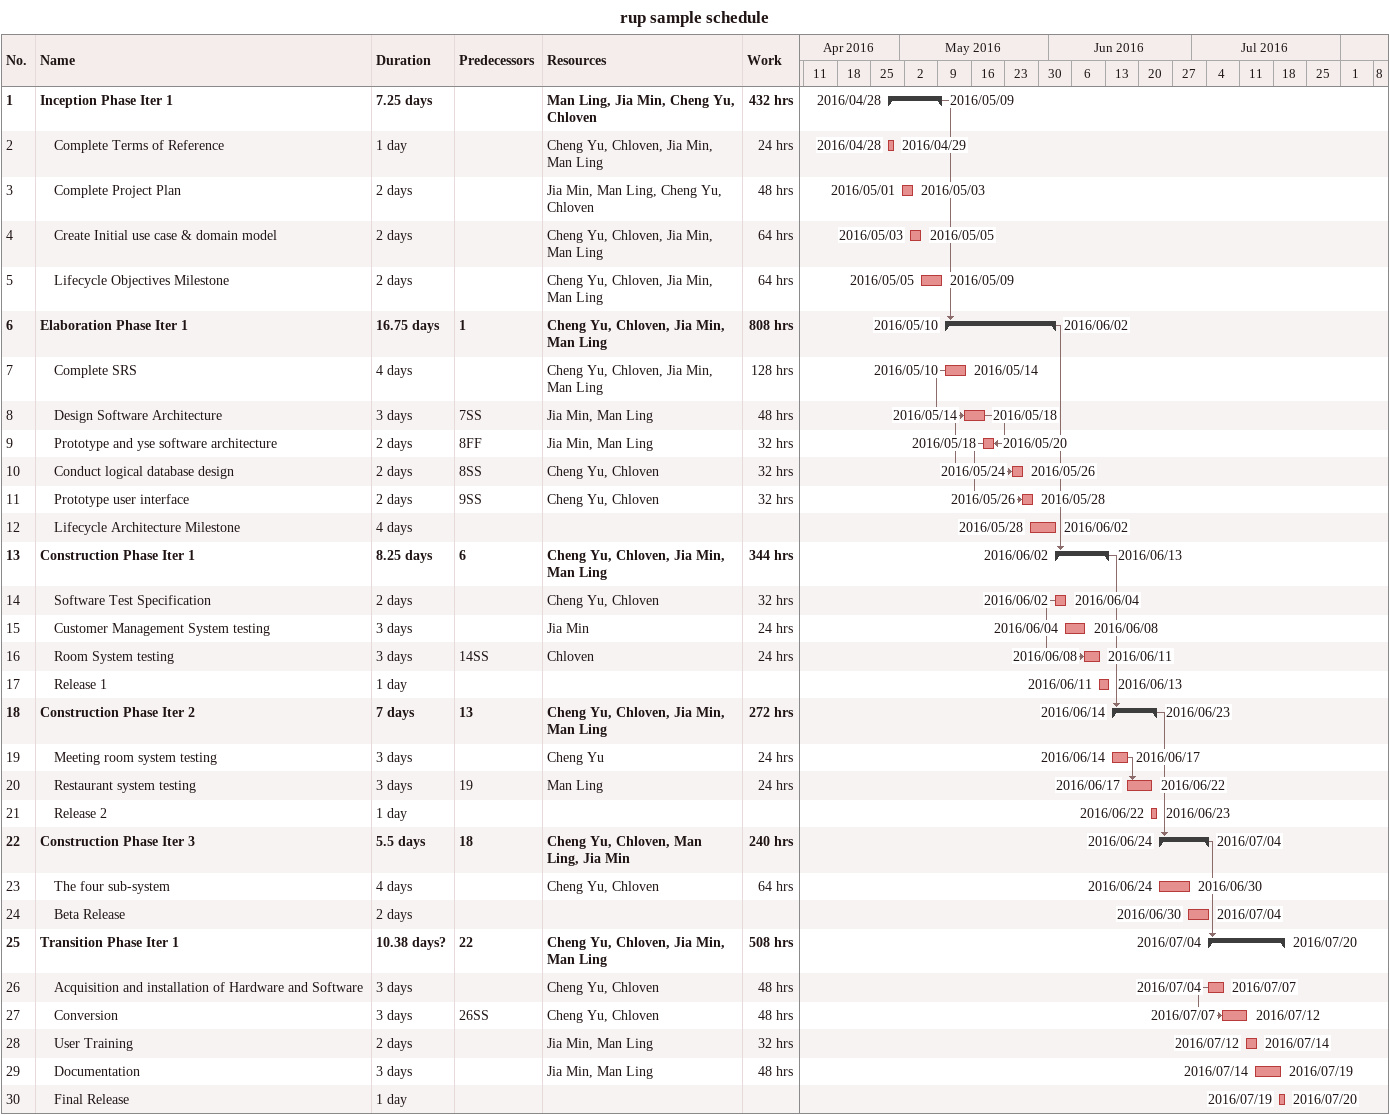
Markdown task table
rup sample schedule

| ID | Level | Task | Duration | Start | Finish | Predecessors | Resources | Work (h) |
|---|---|---|---|---|---|---|---|---|
| 1 | 1 | **Inception Phase Iter 1** | 7.25d | 2016-04-28 | 2016-05-09 |  | Man Ling, Jia Min, Cheng Yu, Chloven | 432 |
| 2 | 2 | Complete Terms of Reference | 1d | 2016-04-28 | 2016-04-29 |  | Cheng Yu, Chloven, Jia Min, Man Ling | 24 |
| 3 | 2 | Complete Project Plan | 2d | 2016-05-01 | 2016-05-03 |  | Jia Min, Man Ling, Cheng Yu, Chloven | 48 |
| 4 | 2 | Create Initial use case & domain model | 2d | 2016-05-03 | 2016-05-05 |  | Cheng Yu, Chloven, Jia Min, Man Ling | 64 |
| 5 | 2 | Lifecycle Objectives Milestone | 2d | 2016-05-05 | 2016-05-09 |  | Cheng Yu, Chloven, Jia Min, Man Ling | 64 |
| 6 | 1 | **Elaboration Phase Iter 1** | 16.75d | 2016-05-10 | 2016-06-02 | 1 | Cheng Yu, Chloven, Jia Min, Man Ling | 808 |
| 7 | 2 | Complete SRS | 4d | 2016-05-10 | 2016-05-14 |  | Cheng Yu, Chloven, Jia Min, Man Ling | 128 |
| 8 | 2 | Design Software Architecture | 3d | 2016-05-14 | 2016-05-18 | 7SS | Jia Min, Man Ling | 48 |
| 9 | 2 | Prototype and yse software architecture | 2d | 2016-05-18 | 2016-05-20 | 8FF | Jia Min, Man Ling | 32 |
| 10 | 2 | Conduct logical database design | 2d | 2016-05-24 | 2016-05-26 | 8SS | Cheng Yu, Chloven | 32 |
| 11 | 2 | Prototype user interface | 2d | 2016-05-26 | 2016-05-28 | 9SS | Cheng Yu, Chloven | 32 |
| 12 | 2 | Lifecycle Architecture Milestone | 4d | 2016-05-28 | 2016-06-02 |  |  |  |
| 13 | 1 | **Construction Phase Iter 1** | 8.25d | 2016-06-02 | 2016-06-13 | 6 | Cheng Yu, Chloven, Jia Min, Man Ling | 344 |
| 14 | 2 | Software Test Specification | 2d | 2016-06-02 | 2016-06-04 |  | Cheng Yu, Chloven | 32 |
| 15 | 2 | Customer Management System testing | 3d | 2016-06-04 | 2016-06-08 |  | Jia Min | 24 |
| 16 | 2 | Room System testing | 3d | 2016-06-08 | 2016-06-11 | 14SS | Chloven | 24 |
| 17 | 2 | Release 1 | 1d | 2016-06-11 | 2016-06-13 |  |  |  |
| 18 | 1 | **Construction Phase Iter 2** | 7d | 2016-06-14 | 2016-06-23 | 13 | Cheng Yu, Chloven, Jia Min, Man Ling | 272 |
| 19 | 2 | Meeting room system testing | 3d | 2016-06-14 | 2016-06-17 |  | Cheng Yu | 24 |
| 20 | 2 | Restaurant system testing | 3d | 2016-06-17 | 2016-06-22 | 19 | Man Ling | 24 |
| 21 | 2 | Release 2 | 1d | 2016-06-22 | 2016-06-23 |  |  |  |
| 22 | 1 | **Construction Phase Iter 3** | 5.5d | 2016-06-24 | 2016-07-04 | 18 | Cheng Yu, Chloven, Man Ling, Jia Min | 240 |
| 23 | 2 | The four sub-system | 4d | 2016-06-24 | 2016-06-30 |  | Cheng Yu, Chloven | 64 |
| 24 | 2 | Beta Release | 2d | 2016-06-30 | 2016-07-04 |  |  |  |
| 25 | 1 | **Transition Phase Iter 1** | 10.38d? | 2016-07-04 | 2016-07-20 | 22 | Cheng Yu, Chloven, Jia Min, Man Ling | 508 |
| 26 | 2 | Acquisition and installation of Hardware and Software | 3d | 2016-07-04 | 2016-07-07 |  | Cheng Yu, Chloven | 48 |
| 27 | 2 | Conversion | 3d | 2016-07-07 | 2016-07-12 | 26SS | Cheng Yu, Chloven | 48 |
| 28 | 2 | User Training | 2d | 2016-07-12 | 2016-07-14 |  | Jia Min, Man Ling | 32 |
| 29 | 2 | Documentation | 3d | 2016-07-14 | 2016-07-19 |  | Jia Min, Man Ling | 48 |
| 30 | 2 | Final Release | 1d | 2016-07-19 | 2016-07-20 |  |  |  |
